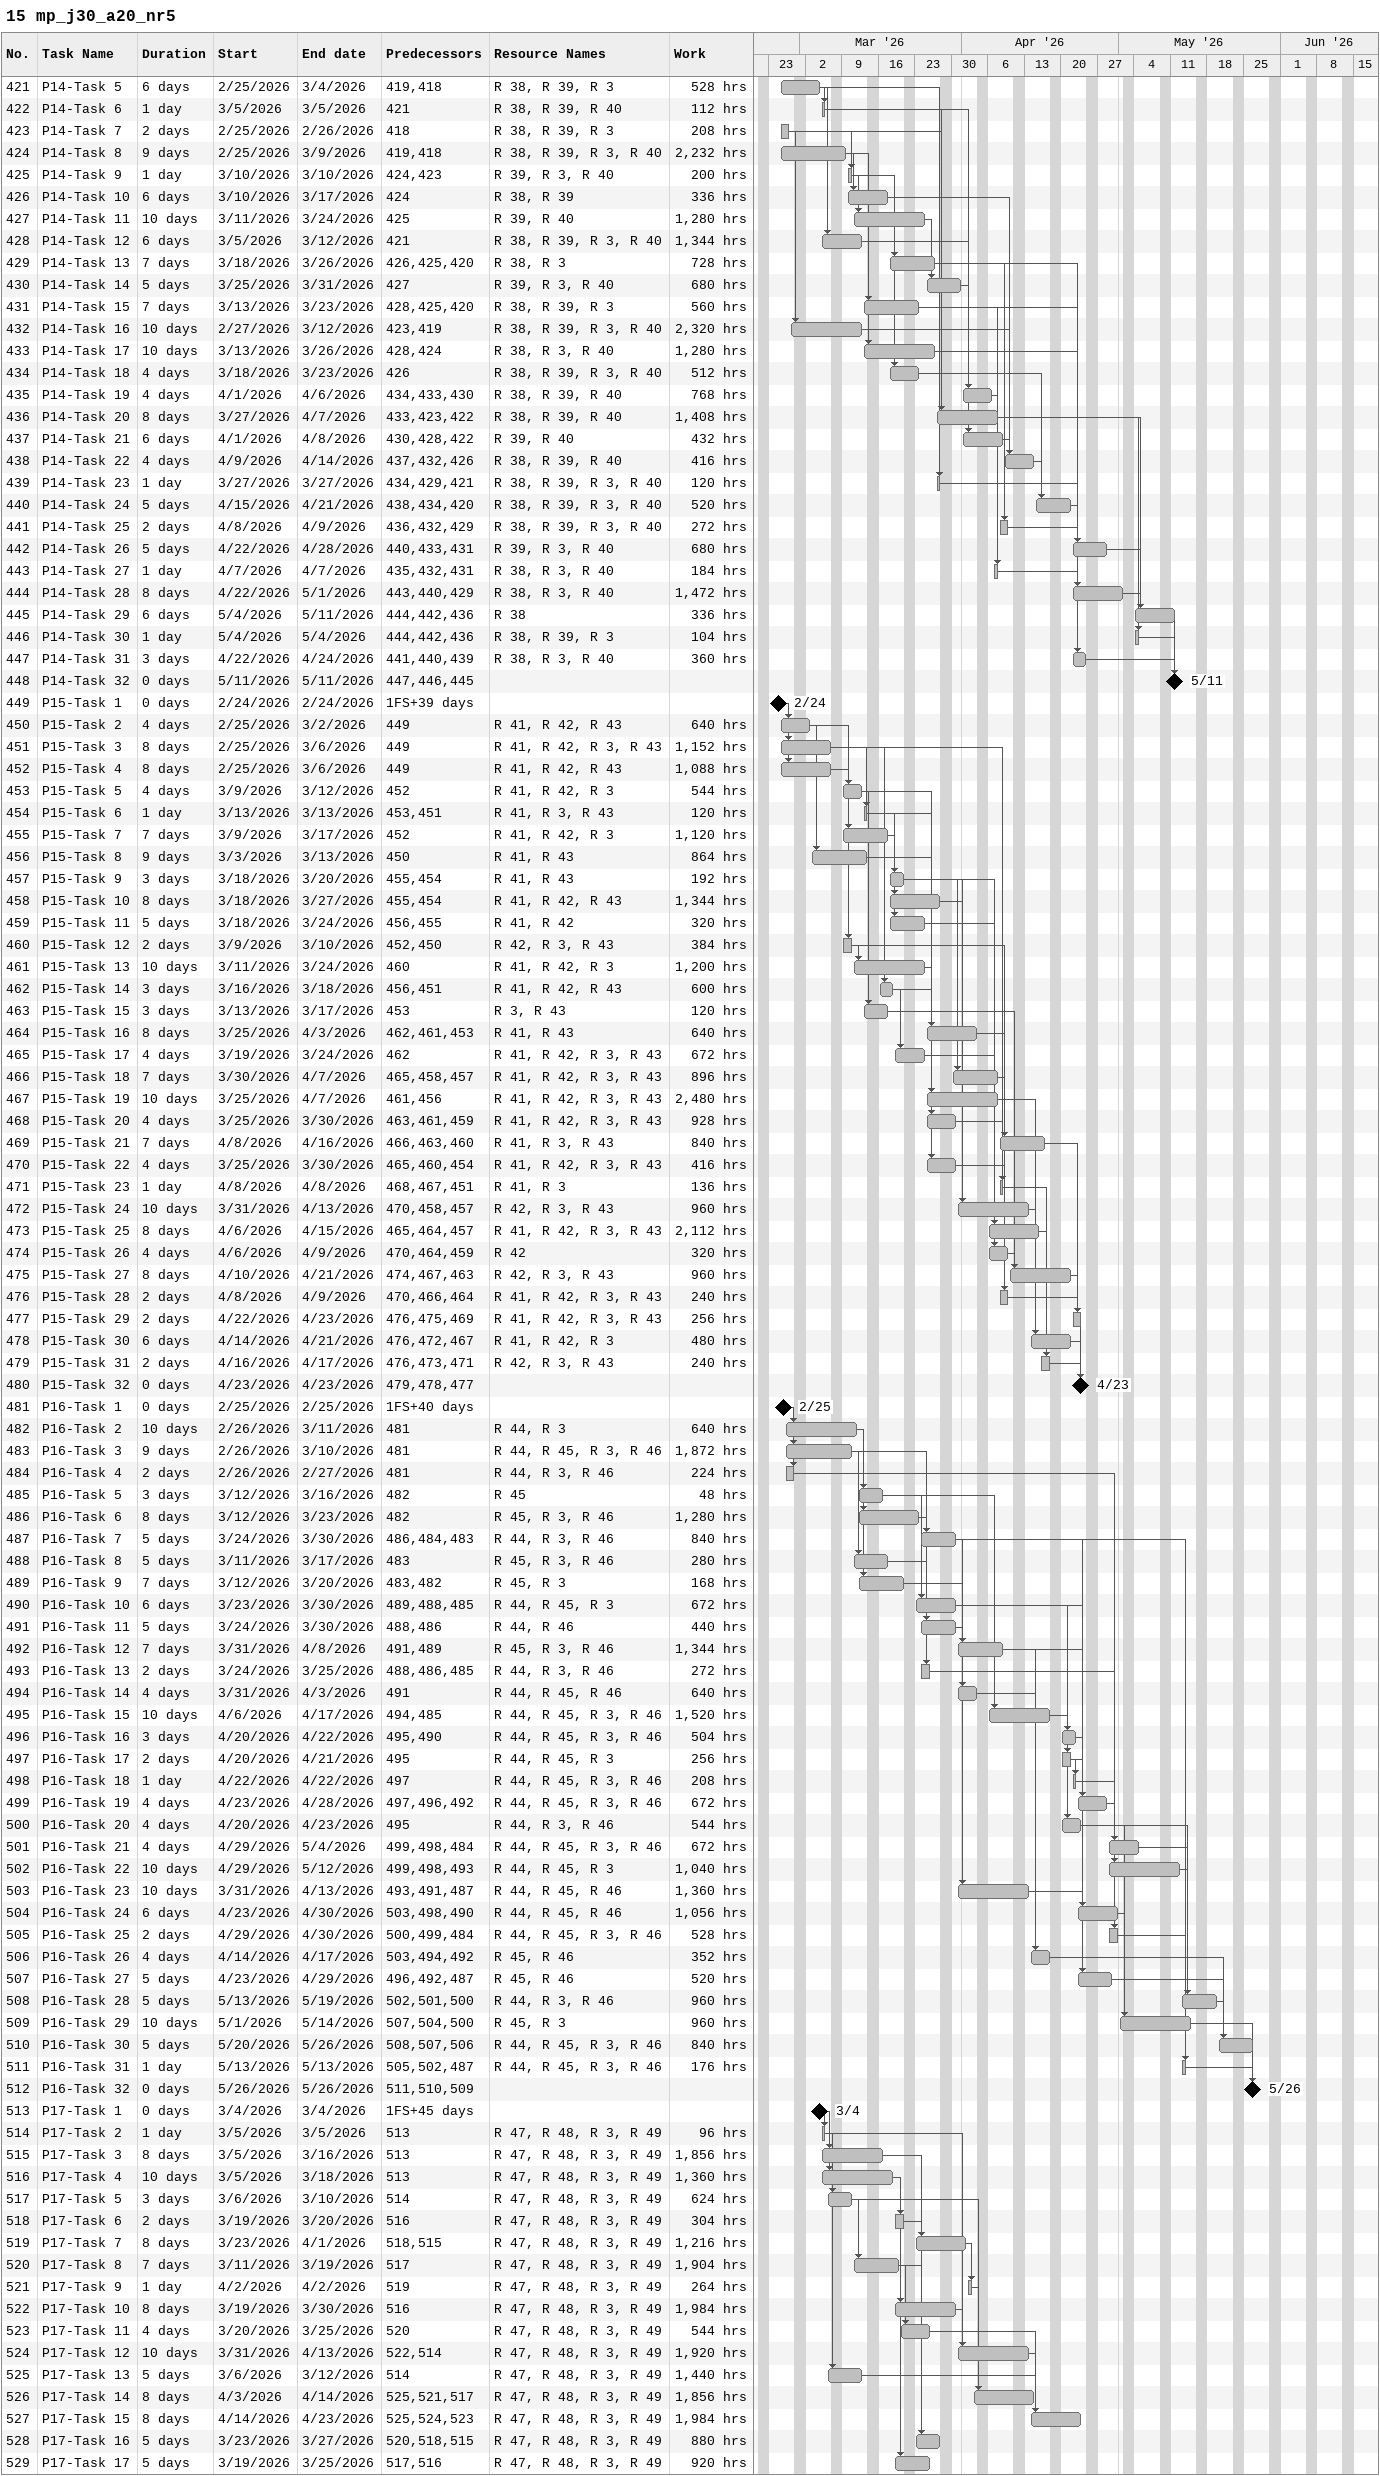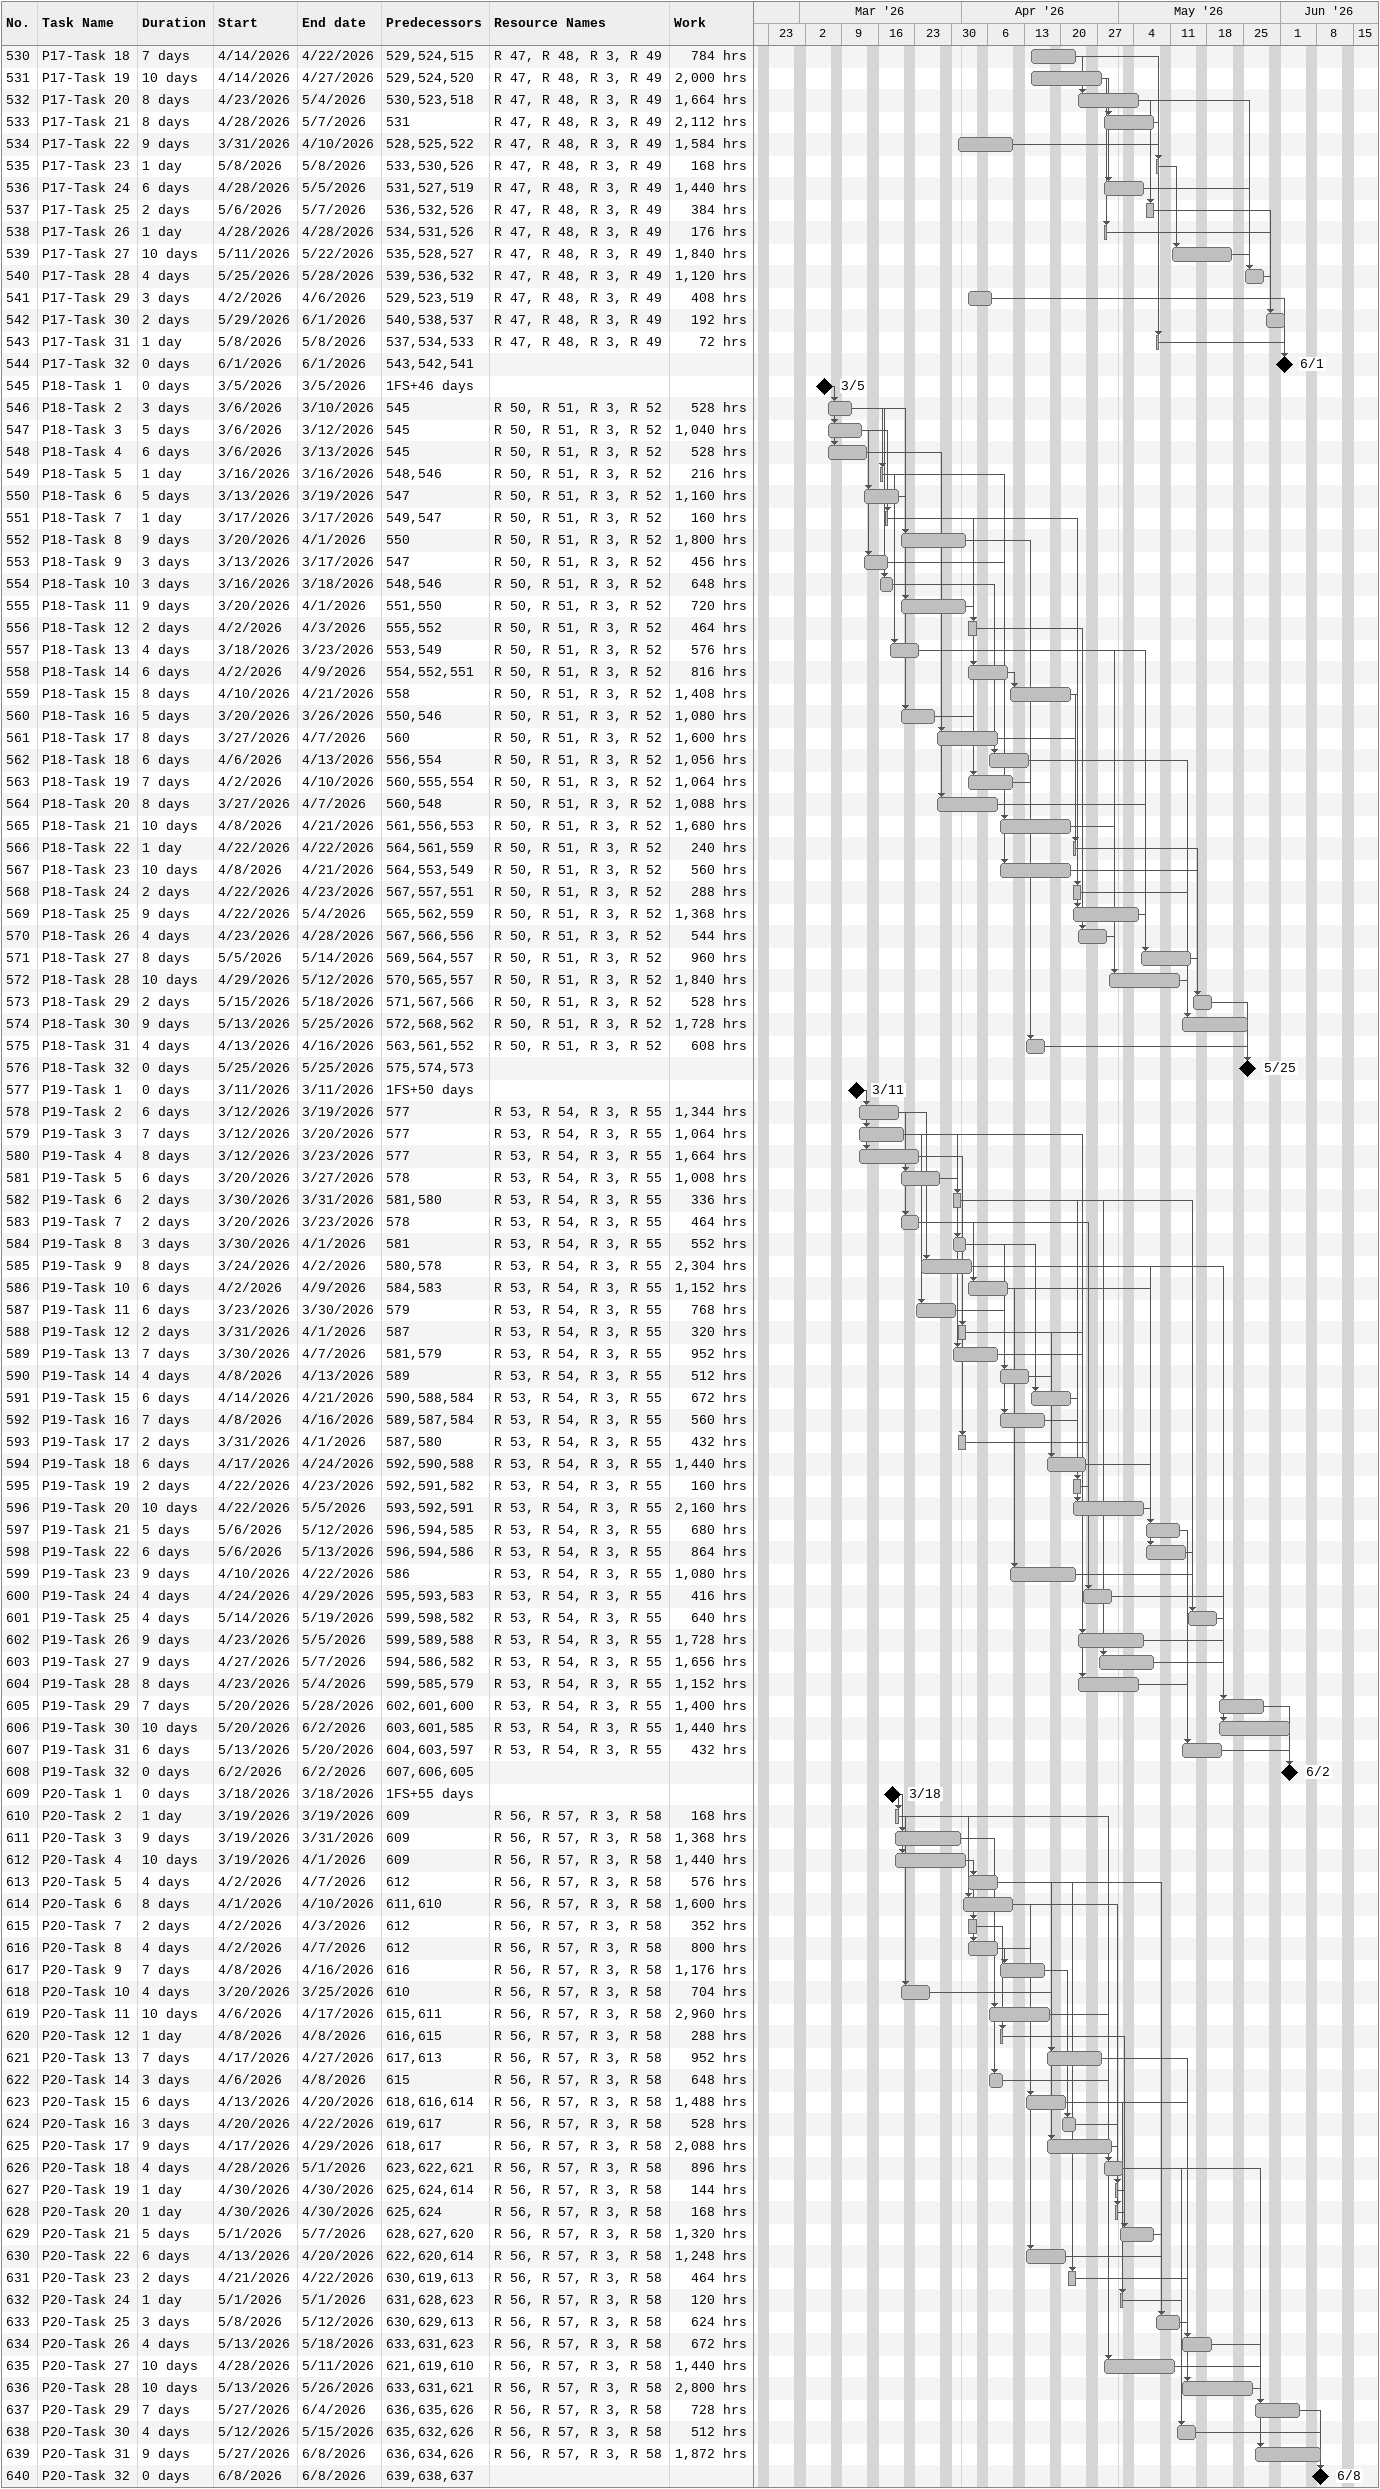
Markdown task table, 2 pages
15 mp_j30_a20_nr5

| ID | Task | Duration | Start | Finish | Predecessors | Resources | Work (h) |
|---|---|---|---|---|---|---|---|
| 421 | P14-Task 5 | 6d | 2026-02-25 | 2026-03-04 | 419, 418 | R 38, R 39, R 3 | 528 |
| 422 | P14-Task 6 | 1d | 2026-03-05 | 2026-03-05 | 421 | R 38, R 39, R 40 | 112 |
| 423 | P14-Task 7 | 2d | 2026-02-25 | 2026-02-26 | 418 | R 38, R 39, R 3 | 208 |
| 424 | P14-Task 8 | 9d | 2026-02-25 | 2026-03-09 | 419, 418 | R 38, R 39, R 3, R 40 | 2232 |
| 425 | P14-Task 9 | 1d | 2026-03-10 | 2026-03-10 | 424, 423 | R 39, R 3, R 40 | 200 |
| 426 | P14-Task 10 | 6d | 2026-03-10 | 2026-03-17 | 424 | R 38, R 39 | 336 |
| 427 | P14-Task 11 | 10d | 2026-03-11 | 2026-03-24 | 425 | R 39, R 40 | 1280 |
| 428 | P14-Task 12 | 6d | 2026-03-05 | 2026-03-12 | 421 | R 38, R 39, R 3, R 40 | 1344 |
| 429 | P14-Task 13 | 7d | 2026-03-18 | 2026-03-26 | 426, 425, 420 | R 38, R 3 | 728 |
| 430 | P14-Task 14 | 5d | 2026-03-25 | 2026-03-31 | 427 | R 39, R 3, R 40 | 680 |
| 431 | P14-Task 15 | 7d | 2026-03-13 | 2026-03-23 | 428, 425, 420 | R 38, R 39, R 3 | 560 |
| 432 | P14-Task 16 | 10d | 2026-02-27 | 2026-03-12 | 423, 419 | R 38, R 39, R 3, R 40 | 2320 |
| 433 | P14-Task 17 | 10d | 2026-03-13 | 2026-03-26 | 428, 424 | R 38, R 3, R 40 | 1280 |
| 434 | P14-Task 18 | 4d | 2026-03-18 | 2026-03-23 | 426 | R 38, R 39, R 3, R 40 | 512 |
| 435 | P14-Task 19 | 4d | 2026-04-01 | 2026-04-06 | 434, 433, 430 | R 38, R 39, R 40 | 768 |
| 436 | P14-Task 20 | 8d | 2026-03-27 | 2026-04-07 | 433, 423, 422 | R 38, R 39, R 40 | 1408 |
| 437 | P14-Task 21 | 6d | 2026-04-01 | 2026-04-08 | 430, 428, 422 | R 39, R 40 | 432 |
| 438 | P14-Task 22 | 4d | 2026-04-09 | 2026-04-14 | 437, 432, 426 | R 38, R 39, R 40 | 416 |
| 439 | P14-Task 23 | 1d | 2026-03-27 | 2026-03-27 | 434, 429, 421 | R 38, R 39, R 3, R 40 | 120 |
| 440 | P14-Task 24 | 5d | 2026-04-15 | 2026-04-21 | 438, 434, 420 | R 38, R 39, R 3, R 40 | 520 |
| 441 | P14-Task 25 | 2d | 2026-04-08 | 2026-04-09 | 436, 432, 429 | R 38, R 39, R 3, R 40 | 272 |
| 442 | P14-Task 26 | 5d | 2026-04-22 | 2026-04-28 | 440, 433, 431 | R 39, R 3, R 40 | 680 |
| 443 | P14-Task 27 | 1d | 2026-04-07 | 2026-04-07 | 435, 432, 431 | R 38, R 3, R 40 | 184 |
| 444 | P14-Task 28 | 8d | 2026-04-22 | 2026-05-01 | 443, 440, 429 | R 38, R 3, R 40 | 1472 |
| 445 | P14-Task 29 | 6d | 2026-05-04 | 2026-05-11 | 444, 442, 436 | R 38 | 336 |
| 446 | P14-Task 30 | 1d | 2026-05-04 | 2026-05-04 | 444, 442, 436 | R 38, R 39, R 3 | 104 |
| 447 | P14-Task 31 | 3d | 2026-04-22 | 2026-04-24 | 441, 440, 439 | R 38, R 3, R 40 | 360 |
| 448 | P14-Task 32 | 0d | 2026-05-11 | 2026-05-11 | 447, 446, 445 |  |  |
| 449 | P15-Task 1 | 0d | 2026-02-24 | 2026-02-24 | 1FS+39d |  |  |
| 450 | P15-Task 2 | 4d | 2026-02-25 | 2026-03-02 | 449 | R 41, R 42, R 43 | 640 |
| 451 | P15-Task 3 | 8d | 2026-02-25 | 2026-03-06 | 449 | R 41, R 42, R 3, R 43 | 1152 |
| 452 | P15-Task 4 | 8d | 2026-02-25 | 2026-03-06 | 449 | R 41, R 42, R 43 | 1088 |
| 453 | P15-Task 5 | 4d | 2026-03-09 | 2026-03-12 | 452 | R 41, R 42, R 3 | 544 |
| 454 | P15-Task 6 | 1d | 2026-03-13 | 2026-03-13 | 453, 451 | R 41, R 3, R 43 | 120 |
| 455 | P15-Task 7 | 7d | 2026-03-09 | 2026-03-17 | 452 | R 41, R 42, R 3 | 1120 |
| 456 | P15-Task 8 | 9d | 2026-03-03 | 2026-03-13 | 450 | R 41, R 43 | 864 |
| 457 | P15-Task 9 | 3d | 2026-03-18 | 2026-03-20 | 455, 454 | R 41, R 43 | 192 |
| 458 | P15-Task 10 | 8d | 2026-03-18 | 2026-03-27 | 455, 454 | R 41, R 42, R 43 | 1344 |
| 459 | P15-Task 11 | 5d | 2026-03-18 | 2026-03-24 | 456, 455 | R 41, R 42 | 320 |
| 460 | P15-Task 12 | 2d | 2026-03-09 | 2026-03-10 | 452, 450 | R 42, R 3, R 43 | 384 |
| 461 | P15-Task 13 | 10d | 2026-03-11 | 2026-03-24 | 460 | R 41, R 42, R 3 | 1200 |
| 462 | P15-Task 14 | 3d | 2026-03-16 | 2026-03-18 | 456, 451 | R 41, R 42, R 43 | 600 |
| 463 | P15-Task 15 | 3d | 2026-03-13 | 2026-03-17 | 453 | R 3, R 43 | 120 |
| 464 | P15-Task 16 | 8d | 2026-03-25 | 2026-04-03 | 462, 461, 453 | R 41, R 43 | 640 |
| 465 | P15-Task 17 | 4d | 2026-03-19 | 2026-03-24 | 462 | R 41, R 42, R 3, R 43 | 672 |
| 466 | P15-Task 18 | 7d | 2026-03-30 | 2026-04-07 | 465, 458, 457 | R 41, R 42, R 3, R 43 | 896 |
| 467 | P15-Task 19 | 10d | 2026-03-25 | 2026-04-07 | 461, 456 | R 41, R 42, R 3, R 43 | 2480 |
| 468 | P15-Task 20 | 4d | 2026-03-25 | 2026-03-30 | 463, 461, 459 | R 41, R 42, R 3, R 43 | 928 |
| 469 | P15-Task 21 | 7d | 2026-04-08 | 2026-04-16 | 466, 463, 460 | R 41, R 3, R 43 | 840 |
| 470 | P15-Task 22 | 4d | 2026-03-25 | 2026-03-30 | 465, 460, 454 | R 41, R 42, R 3, R 43 | 416 |
| 471 | P15-Task 23 | 1d | 2026-04-08 | 2026-04-08 | 468, 467, 451 | R 41, R 3 | 136 |
| 472 | P15-Task 24 | 10d | 2026-03-31 | 2026-04-13 | 470, 458, 457 | R 42, R 3, R 43 | 960 |
| 473 | P15-Task 25 | 8d | 2026-04-06 | 2026-04-15 | 465, 464, 457 | R 41, R 42, R 3, R 43 | 2112 |
| 474 | P15-Task 26 | 4d | 2026-04-06 | 2026-04-09 | 470, 464, 459 | R 42 | 320 |
| 475 | P15-Task 27 | 8d | 2026-04-10 | 2026-04-21 | 474, 467, 463 | R 42, R 3, R 43 | 960 |
| 476 | P15-Task 28 | 2d | 2026-04-08 | 2026-04-09 | 470, 466, 464 | R 41, R 42, R 3, R 43 | 240 |
| 477 | P15-Task 29 | 2d | 2026-04-22 | 2026-04-23 | 476, 475, 469 | R 41, R 42, R 3, R 43 | 256 |
| 478 | P15-Task 30 | 6d | 2026-04-14 | 2026-04-21 | 476, 472, 467 | R 41, R 42, R 3 | 480 |
| 479 | P15-Task 31 | 2d | 2026-04-16 | 2026-04-17 | 476, 473, 471 | R 42, R 3, R 43 | 240 |
| 480 | P15-Task 32 | 0d | 2026-04-23 | 2026-04-23 | 479, 478, 477 |  |  |
| 481 | P16-Task 1 | 0d | 2026-02-25 | 2026-02-25 | 1FS+40d |  |  |
| 482 | P16-Task 2 | 10d | 2026-02-26 | 2026-03-11 | 481 | R 44, R 3 | 640 |
| 483 | P16-Task 3 | 9d | 2026-02-26 | 2026-03-10 | 481 | R 44, R 45, R 3, R 46 | 1872 |
| 484 | P16-Task 4 | 2d | 2026-02-26 | 2026-02-27 | 481 | R 44, R 3, R 46 | 224 |
| 485 | P16-Task 5 | 3d | 2026-03-12 | 2026-03-16 | 482 | R 45 | 48 |
| 486 | P16-Task 6 | 8d | 2026-03-12 | 2026-03-23 | 482 | R 45, R 3, R 46 | 1280 |
| 487 | P16-Task 7 | 5d | 2026-03-24 | 2026-03-30 | 486, 484, 483 | R 44, R 3, R 46 | 840 |
| 488 | P16-Task 8 | 5d | 2026-03-11 | 2026-03-17 | 483 | R 45, R 3, R 46 | 280 |
| 489 | P16-Task 9 | 7d | 2026-03-12 | 2026-03-20 | 483, 482 | R 45, R 3 | 168 |
| 490 | P16-Task 10 | 6d | 2026-03-23 | 2026-03-30 | 489, 488, 485 | R 44, R 45, R 3 | 672 |
| 491 | P16-Task 11 | 5d | 2026-03-24 | 2026-03-30 | 488, 486 | R 44, R 46 | 440 |
| 492 | P16-Task 12 | 7d | 2026-03-31 | 2026-04-08 | 491, 489 | R 45, R 3, R 46 | 1344 |
| 493 | P16-Task 13 | 2d | 2026-03-24 | 2026-03-25 | 488, 486, 485 | R 44, R 3, R 46 | 272 |
| 494 | P16-Task 14 | 4d | 2026-03-31 | 2026-04-03 | 491 | R 44, R 45, R 46 | 640 |
| 495 | P16-Task 15 | 10d | 2026-04-06 | 2026-04-17 | 494, 485 | R 44, R 45, R 3, R 46 | 1520 |
| 496 | P16-Task 16 | 3d | 2026-04-20 | 2026-04-22 | 495, 490 | R 44, R 45, R 3, R 46 | 504 |
| 497 | P16-Task 17 | 2d | 2026-04-20 | 2026-04-21 | 495 | R 44, R 45, R 3 | 256 |
| 498 | P16-Task 18 | 1d | 2026-04-22 | 2026-04-22 | 497 | R 44, R 45, R 3, R 46 | 208 |
| 499 | P16-Task 19 | 4d | 2026-04-23 | 2026-04-28 | 497, 496, 492 | R 44, R 45, R 3, R 46 | 672 |
| 500 | P16-Task 20 | 4d | 2026-04-20 | 2026-04-23 | 495 | R 44, R 3, R 46 | 544 |
| 501 | P16-Task 21 | 4d | 2026-04-29 | 2026-05-04 | 499, 498, 484 | R 44, R 45, R 3, R 46 | 672 |
| 502 | P16-Task 22 | 10d | 2026-04-29 | 2026-05-12 | 499, 498, 493 | R 44, R 45, R 3 | 1040 |
| 503 | P16-Task 23 | 10d | 2026-03-31 | 2026-04-13 | 493, 491, 487 | R 44, R 45, R 46 | 1360 |
| 504 | P16-Task 24 | 6d | 2026-04-23 | 2026-04-30 | 503, 498, 490 | R 44, R 45, R 46 | 1056 |
| 505 | P16-Task 25 | 2d | 2026-04-29 | 2026-04-30 | 500, 499, 484 | R 44, R 45, R 3, R 46 | 528 |
| 506 | P16-Task 26 | 4d | 2026-04-14 | 2026-04-17 | 503, 494, 492 | R 45, R 46 | 352 |
| 507 | P16-Task 27 | 5d | 2026-04-23 | 2026-04-29 | 496, 492, 487 | R 45, R 46 | 520 |
| 508 | P16-Task 28 | 5d | 2026-05-13 | 2026-05-19 | 502, 501, 500 | R 44, R 3, R 46 | 960 |
| 509 | P16-Task 29 | 10d | 2026-05-01 | 2026-05-14 | 507, 504, 500 | R 45, R 3 | 960 |
| 510 | P16-Task 30 | 5d | 2026-05-20 | 2026-05-26 | 508, 507, 506 | R 44, R 45, R 3, R 46 | 840 |
| 511 | P16-Task 31 | 1d | 2026-05-13 | 2026-05-13 | 505, 502, 487 | R 44, R 45, R 3, R 46 | 176 |
| 512 | P16-Task 32 | 0d | 2026-05-26 | 2026-05-26 | 511, 510, 509 |  |  |
| 513 | P17-Task 1 | 0d | 2026-03-04 | 2026-03-04 | 1FS+45d |  |  |
| 514 | P17-Task 2 | 1d | 2026-03-05 | 2026-03-05 | 513 | R 47, R 48, R 3, R 49 | 96 |
| 515 | P17-Task 3 | 8d | 2026-03-05 | 2026-03-16 | 513 | R 47, R 48, R 3, R 49 | 1856 |
| 516 | P17-Task 4 | 10d | 2026-03-05 | 2026-03-18 | 513 | R 47, R 48, R 3, R 49 | 1360 |
| 517 | P17-Task 5 | 3d | 2026-03-06 | 2026-03-10 | 514 | R 47, R 48, R 3, R 49 | 624 |
| 518 | P17-Task 6 | 2d | 2026-03-19 | 2026-03-20 | 516 | R 47, R 48, R 3, R 49 | 304 |
| 519 | P17-Task 7 | 8d | 2026-03-23 | 2026-04-01 | 518, 515 | R 47, R 48, R 3, R 49 | 1216 |
| 520 | P17-Task 8 | 7d | 2026-03-11 | 2026-03-19 | 517 | R 47, R 48, R 3, R 49 | 1904 |
| 521 | P17-Task 9 | 1d | 2026-04-02 | 2026-04-02 | 519 | R 47, R 48, R 3, R 49 | 264 |
| 522 | P17-Task 10 | 8d | 2026-03-19 | 2026-03-30 | 516 | R 47, R 48, R 3, R 49 | 1984 |
| 523 | P17-Task 11 | 4d | 2026-03-20 | 2026-03-25 | 520 | R 47, R 48, R 3, R 49 | 544 |
| 524 | P17-Task 12 | 10d | 2026-03-31 | 2026-04-13 | 522, 514 | R 47, R 48, R 3, R 49 | 1920 |
| 525 | P17-Task 13 | 5d | 2026-03-06 | 2026-03-12 | 514 | R 47, R 48, R 3, R 49 | 1440 |
| 526 | P17-Task 14 | 8d | 2026-04-03 | 2026-04-14 | 525, 521, 517 | R 47, R 48, R 3, R 49 | 1856 |
| 527 | P17-Task 15 | 8d | 2026-04-14 | 2026-04-23 | 525, 524, 523 | R 47, R 48, R 3, R 49 | 1984 |
| 528 | P17-Task 16 | 5d | 2026-03-23 | 2026-03-27 | 520, 518, 515 | R 47, R 48, R 3, R 49 | 880 |
| 529 | P17-Task 17 | 5d | 2026-03-19 | 2026-03-25 | 517, 516 | R 47, R 48, R 3, R 49 | 920 |
| 530 | P17-Task 18 | 7d | 2026-04-14 | 2026-04-22 | 529, 524, 515 | R 47, R 48, R 3, R 49 | 784 |
| 531 | P17-Task 19 | 10d | 2026-04-14 | 2026-04-27 | 529, 524, 520 | R 47, R 48, R 3, R 49 | 2000 |
| 532 | P17-Task 20 | 8d | 2026-04-23 | 2026-05-04 | 530, 523, 518 | R 47, R 48, R 3, R 49 | 1664 |
| 533 | P17-Task 21 | 8d | 2026-04-28 | 2026-05-07 | 531 | R 47, R 48, R 3, R 49 | 2112 |
| 534 | P17-Task 22 | 9d | 2026-03-31 | 2026-04-10 | 528, 525, 522 | R 47, R 48, R 3, R 49 | 1584 |
| 535 | P17-Task 23 | 1d | 2026-05-08 | 2026-05-08 | 533, 530, 526 | R 47, R 48, R 3, R 49 | 168 |
| 536 | P17-Task 24 | 6d | 2026-04-28 | 2026-05-05 | 531, 527, 519 | R 47, R 48, R 3, R 49 | 1440 |
| 537 | P17-Task 25 | 2d | 2026-05-06 | 2026-05-07 | 536, 532, 526 | R 47, R 48, R 3, R 49 | 384 |
| 538 | P17-Task 26 | 1d | 2026-04-28 | 2026-04-28 | 534, 531, 526 | R 47, R 48, R 3, R 49 | 176 |
| 539 | P17-Task 27 | 10d | 2026-05-11 | 2026-05-22 | 535, 528, 527 | R 47, R 48, R 3, R 49 | 1840 |
| 540 | P17-Task 28 | 4d | 2026-05-25 | 2026-05-28 | 539, 536, 532 | R 47, R 48, R 3, R 49 | 1120 |
| 541 | P17-Task 29 | 3d | 2026-04-02 | 2026-04-06 | 529, 523, 519 | R 47, R 48, R 3, R 49 | 408 |
| 542 | P17-Task 30 | 2d | 2026-05-29 | 2026-06-01 | 540, 538, 537 | R 47, R 48, R 3, R 49 | 192 |
| 543 | P17-Task 31 | 1d | 2026-05-08 | 2026-05-08 | 537, 534, 533 | R 47, R 48, R 3, R 49 | 72 |
| 544 | P17-Task 32 | 0d | 2026-06-01 | 2026-06-01 | 543, 542, 541 |  |  |
| 545 | P18-Task 1 | 0d | 2026-03-05 | 2026-03-05 | 1FS+46d |  |  |
| 546 | P18-Task 2 | 3d | 2026-03-06 | 2026-03-10 | 545 | R 50, R 51, R 3, R 52 | 528 |
| 547 | P18-Task 3 | 5d | 2026-03-06 | 2026-03-12 | 545 | R 50, R 51, R 3, R 52 | 1040 |
| 548 | P18-Task 4 | 6d | 2026-03-06 | 2026-03-13 | 545 | R 50, R 51, R 3, R 52 | 528 |
| 549 | P18-Task 5 | 1d | 2026-03-16 | 2026-03-16 | 548, 546 | R 50, R 51, R 3, R 52 | 216 |
| 550 | P18-Task 6 | 5d | 2026-03-13 | 2026-03-19 | 547 | R 50, R 51, R 3, R 52 | 1160 |
| 551 | P18-Task 7 | 1d | 2026-03-17 | 2026-03-17 | 549, 547 | R 50, R 51, R 3, R 52 | 160 |
| 552 | P18-Task 8 | 9d | 2026-03-20 | 2026-04-01 | 550 | R 50, R 51, R 3, R 52 | 1800 |
| 553 | P18-Task 9 | 3d | 2026-03-13 | 2026-03-17 | 547 | R 50, R 51, R 3, R 52 | 456 |
| 554 | P18-Task 10 | 3d | 2026-03-16 | 2026-03-18 | 548, 546 | R 50, R 51, R 3, R 52 | 648 |
| 555 | P18-Task 11 | 9d | 2026-03-20 | 2026-04-01 | 551, 550 | R 50, R 51, R 3, R 52 | 720 |
| 556 | P18-Task 12 | 2d | 2026-04-02 | 2026-04-03 | 555, 552 | R 50, R 51, R 3, R 52 | 464 |
| 557 | P18-Task 13 | 4d | 2026-03-18 | 2026-03-23 | 553, 549 | R 50, R 51, R 3, R 52 | 576 |
| 558 | P18-Task 14 | 6d | 2026-04-02 | 2026-04-09 | 554, 552, 551 | R 50, R 51, R 3, R 52 | 816 |
| 559 | P18-Task 15 | 8d | 2026-04-10 | 2026-04-21 | 558 | R 50, R 51, R 3, R 52 | 1408 |
| 560 | P18-Task 16 | 5d | 2026-03-20 | 2026-03-26 | 550, 546 | R 50, R 51, R 3, R 52 | 1080 |
| 561 | P18-Task 17 | 8d | 2026-03-27 | 2026-04-07 | 560 | R 50, R 51, R 3, R 52 | 1600 |
| 562 | P18-Task 18 | 6d | 2026-04-06 | 2026-04-13 | 556, 554 | R 50, R 51, R 3, R 52 | 1056 |
| 563 | P18-Task 19 | 7d | 2026-04-02 | 2026-04-10 | 560, 555, 554 | R 50, R 51, R 3, R 52 | 1064 |
| 564 | P18-Task 20 | 8d | 2026-03-27 | 2026-04-07 | 560, 548 | R 50, R 51, R 3, R 52 | 1088 |
| 565 | P18-Task 21 | 10d | 2026-04-08 | 2026-04-21 | 561, 556, 553 | R 50, R 51, R 3, R 52 | 1680 |
| 566 | P18-Task 22 | 1d | 2026-04-22 | 2026-04-22 | 564, 561, 559 | R 50, R 51, R 3, R 52 | 240 |
| 567 | P18-Task 23 | 10d | 2026-04-08 | 2026-04-21 | 564, 553, 549 | R 50, R 51, R 3, R 52 | 560 |
| 568 | P18-Task 24 | 2d | 2026-04-22 | 2026-04-23 | 567, 557, 551 | R 50, R 51, R 3, R 52 | 288 |
| 569 | P18-Task 25 | 9d | 2026-04-22 | 2026-05-04 | 565, 562, 559 | R 50, R 51, R 3, R 52 | 1368 |
| 570 | P18-Task 26 | 4d | 2026-04-23 | 2026-04-28 | 567, 566, 556 | R 50, R 51, R 3, R 52 | 544 |
| 571 | P18-Task 27 | 8d | 2026-05-05 | 2026-05-14 | 569, 564, 557 | R 50, R 51, R 3, R 52 | 960 |
| 572 | P18-Task 28 | 10d | 2026-04-29 | 2026-05-12 | 570, 565, 557 | R 50, R 51, R 3, R 52 | 1840 |
| 573 | P18-Task 29 | 2d | 2026-05-15 | 2026-05-18 | 571, 567, 566 | R 50, R 51, R 3, R 52 | 528 |
| 574 | P18-Task 30 | 9d | 2026-05-13 | 2026-05-25 | 572, 568, 562 | R 50, R 51, R 3, R 52 | 1728 |
| 575 | P18-Task 31 | 4d | 2026-04-13 | 2026-04-16 | 563, 561, 552 | R 50, R 51, R 3, R 52 | 608 |
| 576 | P18-Task 32 | 0d | 2026-05-25 | 2026-05-25 | 575, 574, 573 |  |  |
| 577 | P19-Task 1 | 0d | 2026-03-11 | 2026-03-11 | 1FS+50d |  |  |
| 578 | P19-Task 2 | 6d | 2026-03-12 | 2026-03-19 | 577 | R 53, R 54, R 3, R 55 | 1344 |
| 579 | P19-Task 3 | 7d | 2026-03-12 | 2026-03-20 | 577 | R 53, R 54, R 3, R 55 | 1064 |
| 580 | P19-Task 4 | 8d | 2026-03-12 | 2026-03-23 | 577 | R 53, R 54, R 3, R 55 | 1664 |
| 581 | P19-Task 5 | 6d | 2026-03-20 | 2026-03-27 | 578 | R 53, R 54, R 3, R 55 | 1008 |
| 582 | P19-Task 6 | 2d | 2026-03-30 | 2026-03-31 | 581, 580 | R 53, R 54, R 3, R 55 | 336 |
| 583 | P19-Task 7 | 2d | 2026-03-20 | 2026-03-23 | 578 | R 53, R 54, R 3, R 55 | 464 |
| 584 | P19-Task 8 | 3d | 2026-03-30 | 2026-04-01 | 581 | R 53, R 54, R 3, R 55 | 552 |
| 585 | P19-Task 9 | 8d | 2026-03-24 | 2026-04-02 | 580, 578 | R 53, R 54, R 3, R 55 | 2304 |
| 586 | P19-Task 10 | 6d | 2026-04-02 | 2026-04-09 | 584, 583 | R 53, R 54, R 3, R 55 | 1152 |
| 587 | P19-Task 11 | 6d | 2026-03-23 | 2026-03-30 | 579 | R 53, R 54, R 3, R 55 | 768 |
| 588 | P19-Task 12 | 2d | 2026-03-31 | 2026-04-01 | 587 | R 53, R 54, R 3, R 55 | 320 |
| 589 | P19-Task 13 | 7d | 2026-03-30 | 2026-04-07 | 581, 579 | R 53, R 54, R 3, R 55 | 952 |
| 590 | P19-Task 14 | 4d | 2026-04-08 | 2026-04-13 | 589 | R 53, R 54, R 3, R 55 | 512 |
| 591 | P19-Task 15 | 6d | 2026-04-14 | 2026-04-21 | 590, 588, 584 | R 53, R 54, R 3, R 55 | 672 |
| 592 | P19-Task 16 | 7d | 2026-04-08 | 2026-04-16 | 589, 587, 584 | R 53, R 54, R 3, R 55 | 560 |
| 593 | P19-Task 17 | 2d | 2026-03-31 | 2026-04-01 | 587, 580 | R 53, R 54, R 3, R 55 | 432 |
| 594 | P19-Task 18 | 6d | 2026-04-17 | 2026-04-24 | 592, 590, 588 | R 53, R 54, R 3, R 55 | 1440 |
| 595 | P19-Task 19 | 2d | 2026-04-22 | 2026-04-23 | 592, 591, 582 | R 53, R 54, R 3, R 55 | 160 |
| 596 | P19-Task 20 | 10d | 2026-04-22 | 2026-05-05 | 593, 592, 591 | R 53, R 54, R 3, R 55 | 2160 |
| 597 | P19-Task 21 | 5d | 2026-05-06 | 2026-05-12 | 596, 594, 585 | R 53, R 54, R 3, R 55 | 680 |
| 598 | P19-Task 22 | 6d | 2026-05-06 | 2026-05-13 | 596, 594, 586 | R 53, R 54, R 3, R 55 | 864 |
| 599 | P19-Task 23 | 9d | 2026-04-10 | 2026-04-22 | 586 | R 53, R 54, R 3, R 55 | 1080 |
| 600 | P19-Task 24 | 4d | 2026-04-24 | 2026-04-29 | 595, 593, 583 | R 53, R 54, R 3, R 55 | 416 |
| 601 | P19-Task 25 | 4d | 2026-05-14 | 2026-05-19 | 599, 598, 582 | R 53, R 54, R 3, R 55 | 640 |
| 602 | P19-Task 26 | 9d | 2026-04-23 | 2026-05-05 | 599, 589, 588 | R 53, R 54, R 3, R 55 | 1728 |
| 603 | P19-Task 27 | 9d | 2026-04-27 | 2026-05-07 | 594, 586, 582 | R 53, R 54, R 3, R 55 | 1656 |
| 604 | P19-Task 28 | 8d | 2026-04-23 | 2026-05-04 | 599, 585, 579 | R 53, R 54, R 3, R 55 | 1152 |
| 605 | P19-Task 29 | 7d | 2026-05-20 | 2026-05-28 | 602, 601, 600 | R 53, R 54, R 3, R 55 | 1400 |
| 606 | P19-Task 30 | 10d | 2026-05-20 | 2026-06-02 | 603, 601, 585 | R 53, R 54, R 3, R 55 | 1440 |
| 607 | P19-Task 31 | 6d | 2026-05-13 | 2026-05-20 | 604, 603, 597 | R 53, R 54, R 3, R 55 | 432 |
| 608 | P19-Task 32 | 0d | 2026-06-02 | 2026-06-02 | 607, 606, 605 |  |  |
| 609 | P20-Task 1 | 0d | 2026-03-18 | 2026-03-18 | 1FS+55d |  |  |
| 610 | P20-Task 2 | 1d | 2026-03-19 | 2026-03-19 | 609 | R 56, R 57, R 3, R 58 | 168 |
| 611 | P20-Task 3 | 9d | 2026-03-19 | 2026-03-31 | 609 | R 56, R 57, R 3, R 58 | 1368 |
| 612 | P20-Task 4 | 10d | 2026-03-19 | 2026-04-01 | 609 | R 56, R 57, R 3, R 58 | 1440 |
| 613 | P20-Task 5 | 4d | 2026-04-02 | 2026-04-07 | 612 | R 56, R 57, R 3, R 58 | 576 |
| 614 | P20-Task 6 | 8d | 2026-04-01 | 2026-04-10 | 611, 610 | R 56, R 57, R 3, R 58 | 1600 |
| 615 | P20-Task 7 | 2d | 2026-04-02 | 2026-04-03 | 612 | R 56, R 57, R 3, R 58 | 352 |
| 616 | P20-Task 8 | 4d | 2026-04-02 | 2026-04-07 | 612 | R 56, R 57, R 3, R 58 | 800 |
| 617 | P20-Task 9 | 7d | 2026-04-08 | 2026-04-16 | 616 | R 56, R 57, R 3, R 58 | 1176 |
| 618 | P20-Task 10 | 4d | 2026-03-20 | 2026-03-25 | 610 | R 56, R 57, R 3, R 58 | 704 |
| 619 | P20-Task 11 | 10d | 2026-04-06 | 2026-04-17 | 615, 611 | R 56, R 57, R 3, R 58 | 2960 |
| 620 | P20-Task 12 | 1d | 2026-04-08 | 2026-04-08 | 616, 615 | R 56, R 57, R 3, R 58 | 288 |
| 621 | P20-Task 13 | 7d | 2026-04-17 | 2026-04-27 | 617, 613 | R 56, R 57, R 3, R 58 | 952 |
| 622 | P20-Task 14 | 3d | 2026-04-06 | 2026-04-08 | 615 | R 56, R 57, R 3, R 58 | 648 |
| 623 | P20-Task 15 | 6d | 2026-04-13 | 2026-04-20 | 618, 616, 614 | R 56, R 57, R 3, R 58 | 1488 |
| 624 | P20-Task 16 | 3d | 2026-04-20 | 2026-04-22 | 619, 617 | R 56, R 57, R 3, R 58 | 528 |
| 625 | P20-Task 17 | 9d | 2026-04-17 | 2026-04-29 | 618, 617 | R 56, R 57, R 3, R 58 | 2088 |
| 626 | P20-Task 18 | 4d | 2026-04-28 | 2026-05-01 | 623, 622, 621 | R 56, R 57, R 3, R 58 | 896 |
| 627 | P20-Task 19 | 1d | 2026-04-30 | 2026-04-30 | 625, 624, 614 | R 56, R 57, R 3, R 58 | 144 |
| 628 | P20-Task 20 | 1d | 2026-04-30 | 2026-04-30 | 625, 624 | R 56, R 57, R 3, R 58 | 168 |
| 629 | P20-Task 21 | 5d | 2026-05-01 | 2026-05-07 | 628, 627, 620 | R 56, R 57, R 3, R 58 | 1320 |
| 630 | P20-Task 22 | 6d | 2026-04-13 | 2026-04-20 | 622, 620, 614 | R 56, R 57, R 3, R 58 | 1248 |
| 631 | P20-Task 23 | 2d | 2026-04-21 | 2026-04-22 | 630, 619, 613 | R 56, R 57, R 3, R 58 | 464 |
| 632 | P20-Task 24 | 1d | 2026-05-01 | 2026-05-01 | 631, 628, 623 | R 56, R 57, R 3, R 58 | 120 |
| 633 | P20-Task 25 | 3d | 2026-05-08 | 2026-05-12 | 630, 629, 613 | R 56, R 57, R 3, R 58 | 624 |
| 634 | P20-Task 26 | 4d | 2026-05-13 | 2026-05-18 | 633, 631, 623 | R 56, R 57, R 3, R 58 | 672 |
| 635 | P20-Task 27 | 10d | 2026-04-28 | 2026-05-11 | 621, 619, 610 | R 56, R 57, R 3, R 58 | 1440 |
| 636 | P20-Task 28 | 10d | 2026-05-13 | 2026-05-26 | 633, 631, 621 | R 56, R 57, R 3, R 58 | 2800 |
| 637 | P20-Task 29 | 7d | 2026-05-27 | 2026-06-04 | 636, 635, 626 | R 56, R 57, R 3, R 58 | 728 |
| 638 | P20-Task 30 | 4d | 2026-05-12 | 2026-05-15 | 635, 632, 626 | R 56, R 57, R 3, R 58 | 512 |
| 639 | P20-Task 31 | 9d | 2026-05-27 | 2026-06-08 | 636, 634, 626 | R 56, R 57, R 3, R 58 | 1872 |
| 640 | P20-Task 32 | 0d | 2026-06-08 | 2026-06-08 | 639, 638, 637 |  |  |
